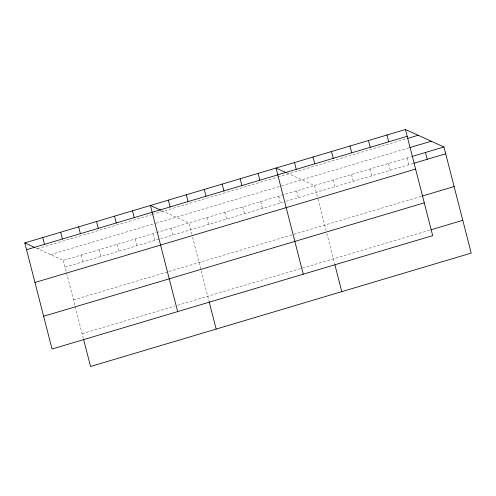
<?xml version="1.0" encoding="UTF-8"?>
<svg xmlns="http://www.w3.org/2000/svg" width="496" height="496" viewBox="0 0 496 496"><rect width="100%" height="100%" fill="white"/><g stroke="black" fill="none" stroke-linecap="round" stroke-linejoin="round"><path stroke-width="0.37" stroke-dasharray="2.48 1.86" d="M37.51 248.67L151.633 214.669M152.353 214.452L277.245 177.246M277.965 177.029L407.061 138.57M50.598 254.609L155.397 223.392M156.116 223.175L281.009 185.969M281.728 185.752L409.057 147.82M36.295 248.118L63.308 260.375L155.905 232.791M156.618 232.581L411.413 156.674M65.057 267.177L283.259 202.17M286.13 201.314L413.162 163.469M73.47 299.956L168.218 271.727M168.938 271.51L293.111 234.521M293.83 234.304L421.575 196.249M82.138 333.721L174.735 306.137M177.605 305.282L301.785 268.286M302.498 268.076L430.243 230.02M286.917 172.999L314.532 185.535L317.812 198.295M161.913 210.695L188.92 222.958L191.816 234.224M406.974 157.995L408.723 164.796M388.486 163.5L390.234 170.302M369.997 169.012L371.746 175.807M351.509 174.518L353.257 181.319M333.021 180.023L334.769 186.825M317.998 199.039L326.046 230.361M326.814 233.362L334.707 264.095M296.589 190.879L298.338 197.681M278.647 196.224L280.389 203.025M260.698 201.568L262.446 208.37M242.755 206.919L244.503 213.72M224.812 212.263L226.554 219.065M206.863 217.608L208.611 224.409M192.578 237.206L208.903 300.768M170.977 228.303L172.72 235.104M153.035 233.647L154.777 240.448M135.086 238.991L136.834 245.793M117.143 244.342L118.891 251.143M99.2 249.686L100.942 256.488M81.251 255.031L82.999 261.832M63.308 260.375L75.014 305.958M75.206 306.708L83.291 338.191"/><path stroke-width="0.74" d="M405.443 129.499L432.692 235.625L52.049 349.023L24.8 242.904L405.443 129.499L443.951 146.977L471.2 253.096L90.557 366.501L83.669 339.686M26.548 249.705L407.191 136.301M407.799 138.353L418.153 135.265M409.795 147.597L431.247 141.211M412.151 156.451L443.951 146.977M413.9 163.252L445.699 153.779M34.962 282.478L415.605 169.08M422.313 196.025L454.113 186.552M43.629 316.25L424.278 202.845M430.987 229.797L462.787 220.323M286.31 172.726L276.024 168.057L303.273 274.176M160.698 210.149L150.412 205.48L177.661 311.6M24.8 242.904L35.086 247.572M425.463 152.483L427.211 159.284M386.954 135.011L388.703 141.813M368.466 140.517L370.214 147.318M349.978 146.022L351.726 152.824M331.489 151.534L333.238 158.336M313.001 157.04L314.749 163.841M334.893 264.839L341.781 291.654M294.512 162.552L296.261 169.353M258.081 173.402L259.83 180.203M240.138 178.746L241.881 185.547M222.189 184.097L223.938 190.898M204.247 189.441L205.995 196.242M186.304 194.785L188.046 201.587M209.089 301.518L216.169 329.077M168.355 200.136L170.103 206.931M132.469 210.825L134.211 217.626M114.526 216.169L116.269 222.971M96.577 221.52L98.326 228.321M78.635 226.864L80.383 233.666M60.692 232.209L62.434 239.01M42.743 237.553L44.491 244.354"/></g></svg>
